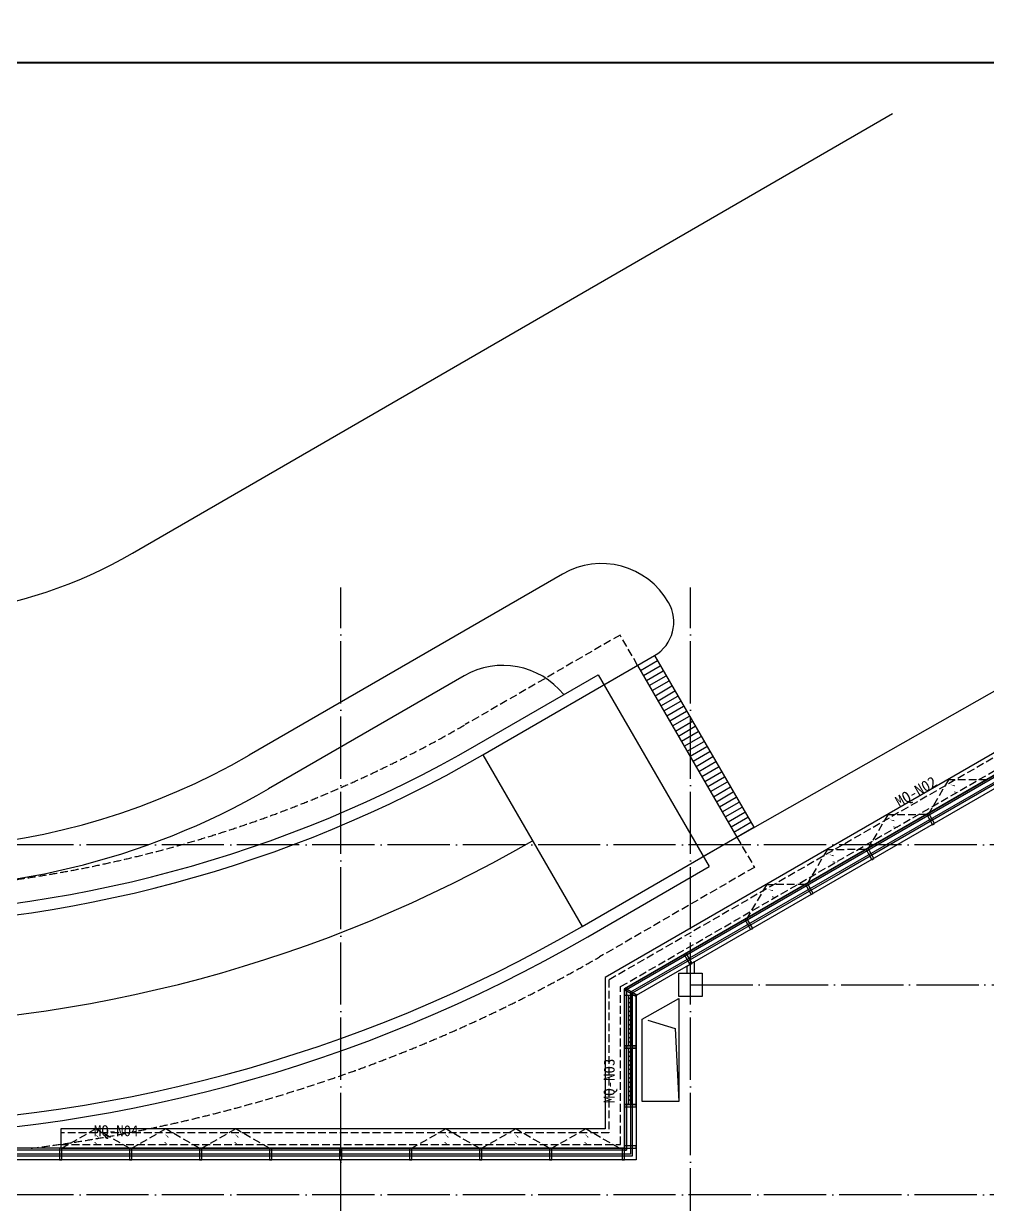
# Model space of a CAD drawing. Extents: x -415214 to 475089, y -207485 to 163917.
# Drawn here: x 22345 to 47131, y 8757 to 39117 of the extents above; entities that cross this region are included whole.
import ezdxf

# ---------------------------------------------------------------- set-up
doc = ezdxf.new("R2010")
doc.units = 0
doc.header["$LTSCALE"] = 800
for name, pattern in [('104 13#平面_t3$0$109 3#平面$0$DASH', [0.35, 0.25, -0.1]), ('104 13#平面_t3$0$ACAD_ISO05W100', [34, 24, -3, 0.5, -3, 0.5, -3]), ('104 13#平面_t3$0$DASH', [0.35, 0.25, -0.1]), ('104 13#平面_t3$0$DOTE', [2.42, 2, -0.2, 0.02, -0.2]), ('13#楼幕墙$0$DASH', [0.35, 0.25, -0.1])]:
    doc.linetypes.add(name, pattern=pattern)
doc.layers.get('0').update_dxf_attribs({"linetype": 'CONTINUOUS'})
doc.layers.get('Defpoints').update_dxf_attribs({"linetype": 'CONTINUOUS'})
doc.layers.add('104 13#平面_t3$0$000套内', color=226, linetype='CONTINUOUS', lineweight=30, plot=False)
for name, color, linetype in [('104 13#平面_t3$0$02-TEXT_标注', 130, 'CONTINUOUS'), ('104 13#平面_t3$0$A-O_散水', 134, 'CONTINUOUS'), ('104 13#平面_t3$0$A-TECH_暖通', 6, 'CONTINUOUS'), ('104 13#平面_t3$0$A-TECH_结构', 21, 'CONTINUOUS'), ('104 13#平面_t3$0$A_AXIS-轴线', 36, '104 13#平面_t3$0$DOTE'), ('104 13#平面_t3$0$A_STR-砌块墙', 121, 'CONTINUOUS'), ('104 13#平面_t3$0$M-场地 车库入口', 41, 'CONTINUOUS'), ('104 13#平面_t3$0$M-绿化 首层轮廓', 197, 'CONTINUOUS'), ('104 13#平面_t3$0$M-道路 边线', 151, 'CONTINUOUS'), ('13#楼幕墙$0$A-C_幕墙龙骨', 133, 'CONTINUOUS'), ('13#楼幕墙$0$A-C_玻璃幕墙', 140, 'CONTINUOUS'), ('13#楼幕墙$0$A-C_窗', 140, 'CONTINUOUS')]:
    doc.layers.add(name, color=color, linetype=linetype)
doc.styles.add('104 13#平面_t3$0$_TCH_AXIS', font='STXIHEI.TTF', dxfattribs={"width": 0.75})

# ---------------------------------------------------------------- blocks, each defined once
blk = doc.blocks.new('图框-A1')
for points, const_width in [([(0, 0), (841, 0), (841, 594), (0, 594)], 0.05), ([(766, 584), (25, 584), (25, 10), (766, 10)], 0.5)]:
    blk.add_lwpolyline(points, close=True, dxfattribs=dict(const_width=const_width))
at = {"const_width": 0.05}
blk.add_lwpolyline([(420.5, 594), (420.5, 592)], dxfattribs=at)
blk = doc.blocks.new('104 13#平面_t3$0$轴网')
at = {"layer": '104 13#平面_t3$0$A_AXIS-轴线', "linetype": '104 13#平面_t3$0$DOTE'}
for p, q in [((30500, -7401), (30500, 24620)), ((39500, -7401), (39500, 24620)), ((60408, 18000), (-2925, 18000)), ((60408, 9000), (-2925, 9000))]:
    blk.add_line(p, q, dxfattribs=at)
blk = doc.blocks.new('13#楼幕墙$0$A$C62EA228A')
at = {"linetype": '13#楼幕墙$0$DASH'}
blk.add_lwpolyline([(10, -300), (-860, -797), (-1730, -300)], dxfattribs=at)
at = {"layer": '13#楼幕墙$0$A-C_玻璃幕墙', "color": 1}
blk.add_lwpolyline([(-889, -674, 0, 25, 0), (-792, -580, 0, 0, 0), (-890, -456, 25, 0, 0), (-786, -374, 0, 0, 0)], format="xyseb", dxfattribs=at)
blk = doc.blocks.new('*U212')
for points in [[(150, 150), (150, 200), (0, 200), (0, 0), (150, 0)], [(150, 0), (200, 0), (200, 150), (150, 150)]]:
    blk.add_lwpolyline(points)
blk = doc.blocks.new('*U220')
h = blk.add_hatch()
h.set_pattern_fill('ANSI31', color=256, scale=50)
h.set_pattern_definition([(45, (-55912.376, 120006.8), (-56.1266, 56.1266), [])])
h.paths.add_polyline_path([(-1440, 100), (0, 100), (0, 200), (-1440, 200)])
for points in [[(-1440, 0), (0, 0), (0, 300), (-1440, 300)], [(-1440, 100), (0, 100), (0, 200), (-1440, 200)]]:
    blk.add_lwpolyline(points, close=True)
blk = doc.blocks.new('*U221')
h = blk.add_hatch()
h.set_pattern_fill('ANSI31', color=256, scale=50)
h.set_pattern_definition([(45, (-55769.01, 120006.8), (-56.1266, 56.1266), [])])
h.paths.add_polyline_path([(-1297, 100), (0, 100), (0, 200), (-1297, 200)])
for points in [[(-1297, 0), (0, 0), (0, 300), (-1297, 300)], [(-1297, 100), (0, 100), (0, 200), (-1297, 200)]]:
    blk.add_lwpolyline(points, close=True)
blk = doc.blocks.new('13#楼幕墙$0$A$C7A413A1D')
blk.add_lwpolyline([(-70, -300), (-10, -300), (-10, 0), (-70, 0)], close=True)
blk = doc.blocks.new('13#楼幕墙')
at = {"layer": '13#楼幕墙$0$A-C_幕墙龙骨'}
blk.add_lwpolyline([(38113, 14148), (38087, 14105), (37828, 14255), (37853, 14298)], close=True, dxfattribs=at)
at = {"layer": '13#楼幕墙$0$A-C_玻璃幕墙'}
for p, q in [((43348, 17266), (38000, 14185)), ((37850, 14271), (37850, 10150)), ((38000, 14185), (38000, 10000)), ((38100, 14127), (38100, 9900)), ((37850, 10150), (12485, 10150)), ((38100, 9900), (12410, 9900)), ((38000, 10000), (12440, 10000))]:
    blk.add_line(p, q, dxfattribs=at)
for points in [[(4493, 15500), (-900, 15500), (-900, -1700), (22100, -1700), (22100, -1100), (58400, -1100), (58400, 18960), (53293, 23245), (37800, 14300), (37800, 10200), (12500, 10200), (4493, 15500)], [(58350, 18937), (53288, 23184), (37850, 14271)], [(58100, 18820), (53261, 22880), (38100, 14127)], [(58200, 18867), (53272, 23002), (43348, 17266)]]:
    blk.add_lwpolyline(points, dxfattribs=at)
at = {"layer": '13#楼幕墙$0$A-C_幕墙龙骨'}
for p, rotation in [((45633, 18814), 29.95337307442212), ((44073, 17915), 29.95337307442212), ((42513, 17016), 29.95337307442212), ((40954, 16117), 29.95337307442212), ((39394, 15219), 29.95337307442212), ((37800, 12840), 90), ((37800, 11340), 90), ((37800, 10270), 90)]:
    blk.add_blockref('13#楼幕墙$0$A$C7A413A1D', p, dxfattribs=dict(at, rotation=rotation))
for p in [(23340, 10200), (25140, 10200), (26940, 10200), (28740, 10200), (30540, 10200), (32340, 10200), (34140, 10200), (35940, 10200), (37810, 10200)]:
    blk.add_blockref('13#楼幕墙$0$A$C7A413A1D', p, dxfattribs=at)
at = {"layer": '13#楼幕墙$0$A-C_幕墙龙骨', "xscale": -1}
blk.add_blockref('*U212', (38000, 10000), dxfattribs=at)
at = {"layer": '13#楼幕墙$0$A-C_窗'}
for p, xscale, rotation in [((47273, 19412), -0.9999999999999994, 209.9533730763653), ((45713, 18514), -0.9999999999999994, 209.9533730763653), ((44153, 17615), -0.9999999999999994, 209.9533730763653), ((42594, 16716), -0.9999999999999994, 209.9533730763653), ((25060, 9900), -1, 180), ((26860, 9900), -1, 180), ((28660, 9900), -1, 180), ((34060, 9900), -1, 180), ((35860, 9900), -1, 180), ((37660, 9900), -1, 180)]:
    blk.add_blockref('13#楼幕墙$0$A$C62EA228A', p, dxfattribs=dict(at, xscale=xscale, rotation=rotation))
at = {"layer": '13#楼幕墙$0$A-C_窗', "rotation": 90}
for name, p in [('*U221', (38100, 14127)), ('*U220', (38100, 12770))]:
    blk.add_blockref(name, p, dxfattribs=at)
blk = doc.blocks.new('*U144')
at = {"color": 8, "ltscale": 0.02}
blk.add_line((-222, 115), (222, -115), dxfattribs=at)
blk = doc.blocks.new('*U145')
at = {"color": 0, "linetype": 'ByBlock', "lineweight": -2, "transparency": 16777216}
for p in [(2216, 4258), (2286, 4391), (2009, 3859), (2078, 3992), (2147, 4125), (1870, 3592), (1939, 3725), (1732, 3326), (1801, 3459), (1524, 2927), (1593, 3060), (1662, 3193), (1385, 2661), (1454, 2794), (1247, 2395), (1316, 2528), (1108, 2129), (1177, 2262), (900, 1730), (970, 1863), (1039, 1996), (762, 1464), (831, 1597), (623, 1197), (693, 1331), (416, 798), (485, 931), (554, 1064), (277, 532), (346, 665), (139, 266), (208, 399), (0, 0), (69, 133)]:
    blk.add_blockref('*U144', p, dxfattribs=at)
blk = doc.blocks.new('104 13#平面_t3$0$jtrsyt')
at = {"ltscale": 0.02}
for p, q in [((62, 422), (-4493, -3005)), ((0, 0), (-4075, -3066)), ((20030, -7283), (23630, -7283)), ((23630, -7283), (23630, -12983)), ((20030, -7583), (20030, -12683)), ((20030, -7583), (25130, -7583)), ((24630, -7583), (24630, -12683)), ((25130, -7583), (25130, -12683)), ((20030, -12683), (25130, -12683)), ((20030, -12983), (23630, -12983))]:
    blk.add_line(p, q, dxfattribs=at)
for centre, radius, start, end in [((9589, 7215), 11700, 215.4896, 239.9998), ((9589, 7215), 12000, 216.9589, 239.9998), ((9589, 7215), 14550, 216.9589, 239.9998), ((9589, 7215), 17400, 215.971, 239.9998), ((20030, 25300), 32583, 239.9998, 270), ((9589, 7215), 17100, 216.9589, 239.9998), ((20030, 25300), 32883, 239.9998, 270), ((20030, 25300), 35433, 239.9998, 270), ((20030, 25300), 38283, 239.9998, 270), ((20030, 25300), 37983, 239.9998, 270)]:
    blk.add_arc(centre, radius, start, end, dxfattribs=at)
at = {"rotation": 27.49977707902309}
blk.add_blockref('*U145', (24880, -12683), dxfattribs=at)
blk = doc.blocks.new('104 13#平面_t3$0$A$C0BB3323F')
at = {"layer": '104 13#平面_t3$0$M-绿化 首层轮廓'}
blk.add_line((34572, 24046), (29546, 21140), dxfattribs=at)
for centre, radius, start, end in [((35573, 22315), 2000, 38.6404, 120.0409), ((20034, 37588), 19000, 266.8331, 300.0409)]:
    blk.add_arc(centre, radius, start, end, dxfattribs=at)
at = {"layer": '104 13#平面_t3$0$M-道路 边线'}
for p, q in [((39057, 34726), (45590, 38504)), ((26042, 27199), (39057, 34726)), ((37101, 26664), (29045, 22005))]:
    blk.add_line(p, q, dxfattribs=at)
at = {"layer": '104 13#平面_t3$0$M-道路 边线', "ltscale": 0.5}
blk.add_line((50117, 24739), (40724, 19401), dxfattribs=at)
at = {"layer": '104 13#平面_t3$0$M-道路 边线', "ltscale": 0.02}
blk.add_line((38171, 23816), (39469, 24567), dxfattribs=at)
at = {"layer": '104 13#平面_t3$0$M-道路 边线'}
for centre, radius, start, end in [((20034, 37588), 12000, 210.0409, 300.0409), ((38102, 24933), 2000, 30.0409, 120.0409), ((20034, 37588), 18000, 247.6701, 300.0409)]:
    blk.add_arc(centre, radius, start, end, dxfattribs=at)
at = {"layer": '104 13#平面_t3$0$M-道路 边线', "ltscale": 0.02}
blk.add_arc((38968, 25433), 1000, 300.0411, 30.0409, dxfattribs=at)
at = {"layer": 'Defpoints'}
blk.add_lwpolyline([(59300, 600), (59300, 20660), (54205, 24935), (38700, 16000), (38700, 11900), (13400, 11900), (5393, 17200), (0, 17200), (0, 0), (23000, 0), (23000, 600)], close=True, dxfattribs=at)
blk = doc.blocks.new('104 13#平面_t3')
blk.add_lwpolyline([(39200, 14700), (39800, 14700), (39800, 14100), (39200, 14100)], close=True)
at = {"layer": '104 13#平面_t3$0$000套内'}
blk.add_lwpolyline([(7100, -1550), (21950, -1550), (21950, -950), (48400, -950), (48400, 11050), (53400, 11050), (53400, 18100), (58250, 18100), (58250, 18890), (53289, 23053), (37950, 14213), (37950, 10050), (12455, 10050), (4447, 15350), (4100, 15350), (4100, 6300), (7100, 6300), (7100, -1550)], dxfattribs=at)
at = {"layer": '104 13#平面_t3$0$A-O_散水'}
blk.add_lwpolyline([(58900, 13050), (58900, 19193), (53346, 23853), (37300, 14589), (37300, 10700), (23300, 10700), (23300, 10200), (37800, 10200), (37800, 14300), (53293, 23245), (58400, 18960), (58400, 13050)], dxfattribs=at)
at = {"layer": '104 13#平面_t3$0$A-O_散水', "linetype": '104 13#平面_t3$0$DASH'}
blk.add_lwpolyline([(58800, 13050), (58800, 19147), (53336, 23731), (37400, 14531), (37400, 10600), (23300, 10600), (23300, 10300), (37700, 10300), (37700, 14358), (53304, 23367), (58500, 19007), (58500, 13050)], dxfattribs=at)
at = {"layer": '104 13#平面_t3$0$A-O_散水', "linetype": '104 13#平面_t3$0$109 3#平面$0$DASH'}
for points in [[(38136, 22617), (37685, 23396), (33703, 21093, -0.131654), (17715, 16797, -0.121419), (12556, 18064), (10136, 12364)], [(40689, 18202), (41139, 17423), (37157, 15120, -0.100159), (22540, 10200, -0.100159)]]:
    blk.add_lwpolyline(points, format="xyb", dxfattribs=at)
at = {"layer": '104 13#平面_t3$0$A-TECH_暖通', "linetype": '104 13#平面_t3$0$109 3#平面$0$DASH', "const_width": 30}
blk.add_lwpolyline([(30500, 9900), (30500, 9300)], dxfattribs=at)
at = {"layer": '104 13#平面_t3$0$A-TECH_结构'}
for points in [[(58350, -1050), (58350, 18937), (53288, 23184), (37850, 14271), (37850, 10150), (12485, 10150), (4478, 15450), (-850, 15450), (-850, -1650), (22050, -1650), (22050, -1050)], [(39200, 11400), (38250, 11400), (38250, 13516), (39200, 14050)]]:
    blk.add_lwpolyline(points, close=True, dxfattribs=at)
blk.add_lwpolyline([(38400, 13497), (39100, 13281), (39200, 11400)], dxfattribs=at)
at = {"layer": '104 13#平面_t3$0$A_AXIS-轴线', "linetype": '104 13#平面_t3$0$DOTE'}
blk.add_line((39500, 14400), (60408, 14400), dxfattribs=at)
at = {"layer": '104 13#平面_t3$0$A_STR-砌块墙'}
blk.add_lwpolyline([(39600, 14991), (39400, 14876), (39400, 14700), (39600, 14700), (39600, 14991)], dxfattribs=at)
at = {"xscale": 100, "yscale": 100, "zscale": 100}
blk.add_blockref('图框-A1', (-10635, -20285), dxfattribs=at)
for name, p in [('104 13#平面_t3$0$A$C0BB3323F', (-900, -1700)), ('104 13#平面_t3$0$轴网', (0, 0))]:
    blk.add_blockref(name, p)
at = {"layer": '104 13#平面_t3$0$A-TECH_结构'}
blk.add_blockref('13#楼幕墙', (0, 0), dxfattribs=at)
at = {"layer": '104 13#平面_t3$0$M-场地 车库入口', "ltscale": 200, "rotation": 30.04109946673724}
blk.add_blockref('104 13#平面_t3$0$jtrsyt', (13018, 16851), dxfattribs=at)
at = {"layer": '104 13#平面_t3$0$02-TEXT_标注', "linetype": '104 13#平面_t3$0$ACAD_ISO05W100', "style": '104 13#平面_t3$0$_TCH_AXIS'}
for s, rotation, p in [('MQ-N02', 29.9534, (44866, 18967)), ('MQ-N03', 90, (37545, 11357))]:
    blk.add_text(s, height=281.2, rotation=rotation, dxfattribs=at).set_placement(p)
blk.add_text('MQ-N04', height=281.2, dxfattribs=at).set_placement((24153, 10511))

msp = doc.modelspace()

# ---------------------------------------------------------------- block references
msp.add_blockref('104 13#平面_t3', (0, 0))

doc.saveas('drawing.dxf')
